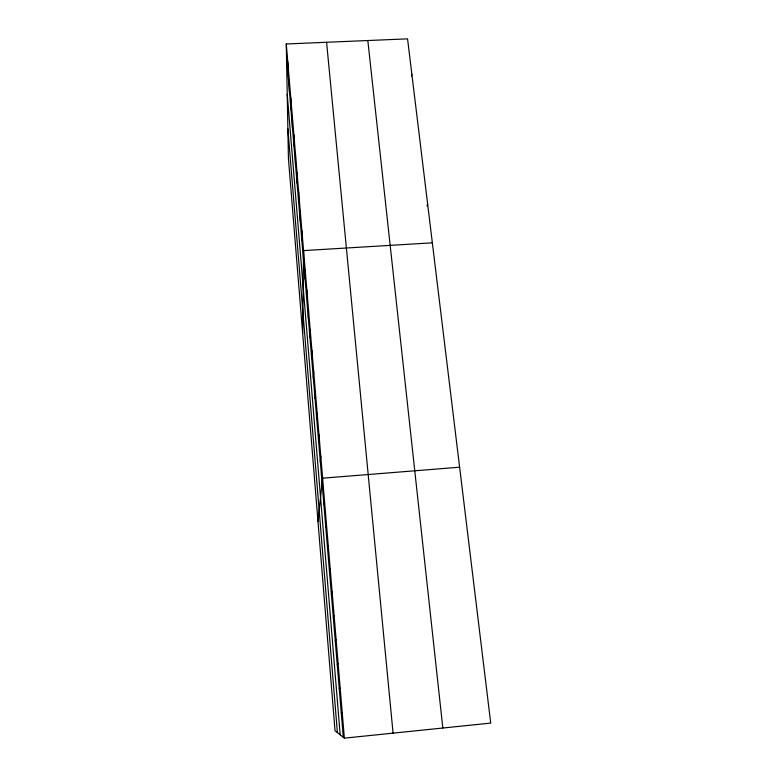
<?xml version="1.0" encoding="UTF-8"?>
<svg xmlns="http://www.w3.org/2000/svg" width="777" height="777" viewBox="0 0 777 777"><rect width="100%" height="100%" fill="white"/><g stroke="black" fill="none" stroke-linecap="round" stroke-linejoin="round"><path stroke-width="1.17" d="M298.64 201.942L298.64 191.666M300.233 221.027L300.262 211.082M301.835 240.326L301.903 230.72M302.661 333.372L303.564 250.592L432.352 242.832M305.07 279.001L305.206 270.105M306.682 298.378L306.857 289.84M308.314 317.978L308.518 309.809M309.965 337.791L310.208 330.002M311.645 357.838L311.917 350.427M313.335 378.108L313.655 371.095M315.044 398.611L315.404 392.006M316.773 419.357L317.171 413.17M318.521 440.345L318.958 434.576M320.299 461.577L320.775 456.245M317.978 521.386L322.61 478.185L459.625 467.2M323.902 504.797L324.465 500.378M325.738 526.796L326.35 522.843M411.451 76.311L411.849 74.106M327.593 549.057L328.253 545.59M329.477 571.59L330.176 568.618M427.039 206.06L427.612 203.846M331.371 594.405L332.129 591.938M333.304 617.492L334.1 615.539M335.246 640.86L336.101 639.442M337.228 664.52L338.131 663.645M339.219 688.48L340.18 688.169M344.366 738.15L490.724 723.096L407.556 38.85L286.276 43.978L288.432 158.673L335.023 730.691L344.366 738.15L286.276 43.978M341.249 712.732L342.259 712.995M367.822 40.53L442.832 728.02M326.583 42.279L393.075 733.138M286.519 56.672L343.298 737.295M287.228 94.318L340.18 734.809M287.869 128.778L337.393 732.585M287.762 61.733L287.976 74.145M289.267 79.672L289.452 91.803M290.783 97.815L290.938 109.654M292.317 116.161L292.443 127.71M293.871 134.722L293.968 145.959M295.445 153.487L295.503 164.413M297.028 172.465L297.067 183.071"/></g></svg>
